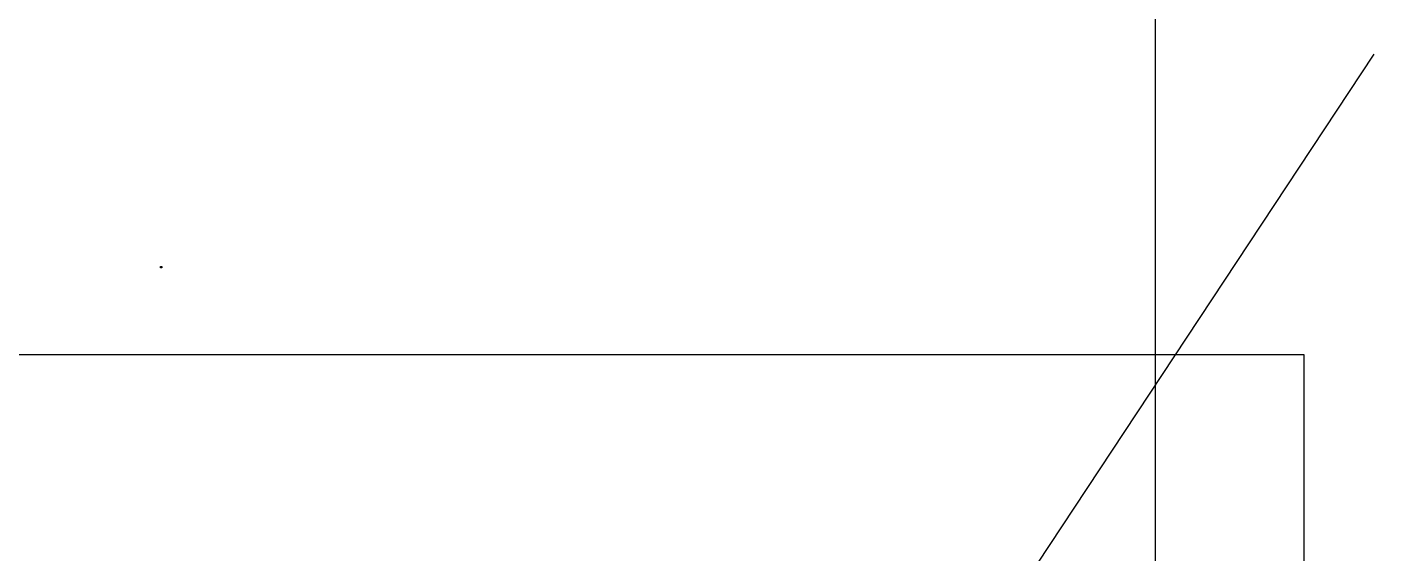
# Model space of a CAD drawing. Extents: x -1338203 to 1886333, y -783476 to 1038610.
# Drawn here: x 802840 to 900983, y -328016 to -289652 of the extents above; entities that cross this region are included whole.
import ezdxf

# ---------------------------------------------------------------- set-up
doc = ezdxf.new("R2010")
doc.units = 0
doc.header["$LTSCALE"] = 1000
doc.header["$MEASUREMENT"] = 0
doc.layers.add('0A-X-AREA', color=6, linetype='Continuous', plot=False)
doc.layers.add('AAD-A-PROOF', color=30, linetype='Continuous', plot=False)
doc.layers.add('A-001-主楼相对位置参照$0$SURFACE', color=6, linetype='Continuous')
doc.layers.add('p-a-core', color=1, linetype='Continuous')

# ---------------------------------------------------------------- blocks, each defined once
blk = doc.blocks.new('A-001-主楼相对位置参照')
at = {"layer": 'A-001-主楼相对位置参照$0$SURFACE', "ltscale": 0.5}
blk.add_lwpolyline([(46311, -143607), (46211, -143607), (46211, -143507), (46311, -143507)], close=True, dxfattribs=at)
blk = doc.blocks.new('A-001-主楼组合参照B2')
blk.add_blockref('A-001-主楼相对位置参照', (0, 0))

msp = doc.modelspace()

# ---------------------------------------------------------------- linework, layer by layer
at = {"layer": '0A-X-AREA'}
msp.add_lwpolyline([(635628.5, -501742.3), (895886.2, -501742.3), (895886.2, -313560.3), (635628.5, -313560.3)], close=True, dxfattribs=at)
at = {"layer": 'AAD-A-PROOF', "color": 241, "ltscale": 0.002}
msp.add_line((834061.7, -392986.3), (900983, -291633.1), dxfattribs=at)
at = {"layer": 'p-a-core', "ltscale": 0.002}
msp.add_line((885041.4, 5006.3, 83050), (885041.2, -465494.3), dxfattribs=at)

# ---------------------------------------------------------------- block references
at = {"ltscale": 0.002}
for name in ['A-001-主楼相对位置参照', 'A-001-主楼组合参照B2', 'A-001-主楼组合参照B2']:
    msp.add_blockref(name, (766365.4, -163610.9), dxfattribs=at)

doc.saveas('drawing.dxf')
